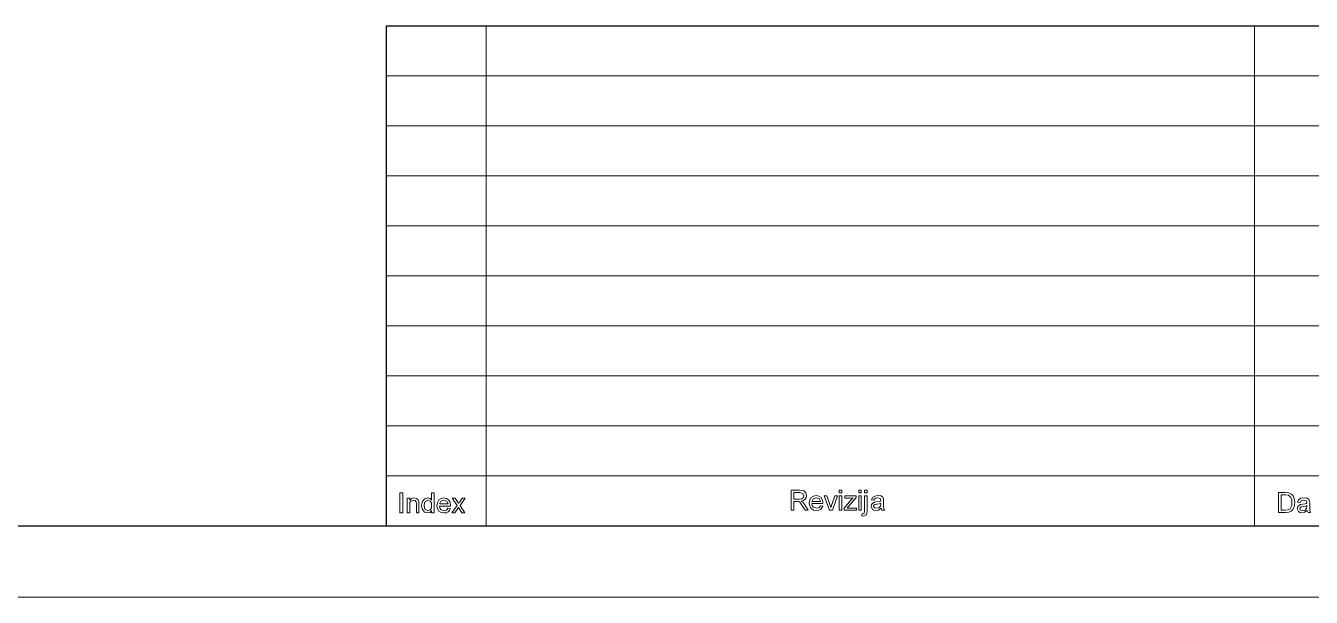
# Model space of a CAD drawing. Extents: x 0 to 297, y 0 to 420.
# Drawn here: x 117.2 to 207.2, y 0 to 40 of the extents above; entities that cross this region are included whole.
import ezdxf

# ---------------------------------------------------------------- set-up
doc = ezdxf.new("R2010")
doc.units = 0

msp = doc.modelspace()

# ---------------------------------------------------------------- linework, layer by layer
at = {"color": 7, "lineweight": 30}
for p, q in [((142.421, 40), (292, 40)), ((142.421, 40), (142.421, 5)), ((20, 5), (292, 5))]:
    msp.add_line(p, q, dxfattribs=at)
at = {"color": 7, "lineweight": 13}
for p, q in [((149.421, 40), (149.421, 5)), ((203.211, 40), (203.211, 5)), ((142.421, 36.5), (292, 36.5)), ((292, 33), (142.421, 33)), ((142.421, 29.5), (260.611, 29.5)), ((142.421, 26), (260.611, 26)), ((142.421, 22.5), (260.611, 22.5)), ((142.421, 19), (292, 19)), ((224.211, 15.5), (142.421, 15.5)), ((142.421, 12), (292, 12)), ((142.421, 8.5), (292, 8.5)), ((0, 0), (297, 0))]:
    msp.add_line(p, q, dxfattribs=at)
for points in [[(143.378, 5.919), (143.378, 7.319), (143.572, 7.319), (143.572, 5.919)], [(145.594, 5.919), (145.594, 6.065), (145.478, 5.941), (145.318, 5.899), (145.102, 5.965), (144.949, 6.15), (144.908, 6.278), (144.894, 6.423), (144.907, 6.567), (144.944, 6.696), (145.094, 6.884), (145.318, 6.949), (145.479, 6.907), (145.594, 6.797), (145.594, 7.319), (145.769, 7.319), (145.769, 5.919)], [(170.76, 6.091), (170.76, 7.491), (171.372, 7.491), (171.529, 7.481), (171.644, 7.453), (171.793, 7.321), (171.849, 7.111), (171.826, 6.975), (171.757, 6.861), (171.639, 6.778), (171.471, 6.732), (171.579, 6.662), (171.727, 6.474), (171.959, 6.091), (171.736, 6.091), (171.558, 6.384), (171.43, 6.578), (171.34, 6.671), (171.259, 6.706), (171.16, 6.713), (170.954, 6.713), (170.954, 6.091)], [(170.954, 6.868), (171.336, 6.868), (171.522, 6.895), (171.621, 6.979), (171.654, 7.106), (171.588, 7.271), (171.379, 7.335), (170.954, 7.335)], [(174.137, 7.316), (174.137, 7.491), (174.312, 7.491), (174.312, 7.316)], [(175.498, 7.316), (175.498, 7.491), (175.673, 7.491), (175.673, 7.316)], [(175.907, 7.316), (175.907, 7.491), (176.082, 7.491), (176.082, 7.316)], [(204.88, 5.931), (204.88, 7.331), (205.358, 7.331), (205.605, 7.311), (205.808, 7.211), (205.904, 7.104), (205.973, 6.971), (206.013, 6.815), (206.027, 6.638), (206.018, 6.488), (205.99, 6.356), (205.895, 6.152), (205.769, 6.025), (205.603, 5.955), (205.38, 5.931)], [(143.883, 5.919), (143.883, 6.93), (144.058, 6.93), (144.058, 6.786), (144.189, 6.909), (144.368, 6.949), (144.529, 6.916), (144.64, 6.831), (144.691, 6.704), (144.7, 6.538), (144.7, 5.919), (144.525, 5.919), (144.525, 6.527), (144.505, 6.681), (144.436, 6.763), (144.32, 6.794), (144.136, 6.725), (144.078, 6.626), (144.058, 6.464), (144.058, 5.919)], [(145.069, 6.424), (145.089, 6.262), (145.148, 6.147), (145.335, 6.055), (145.519, 6.142), (145.575, 6.253), (145.594, 6.41), (145.575, 6.582), (145.517, 6.701), (145.327, 6.794), (145.143, 6.705), (145.088, 6.59)], [(146.739, 6.23), (146.911, 6.21), (146.85, 6.079), (146.752, 5.981), (146.62, 5.92), (146.456, 5.899), (146.253, 5.933), (146.097, 6.035), (145.997, 6.198), (145.964, 6.416), (145.997, 6.641), (146.098, 6.809), (146.252, 6.914), (146.447, 6.949), (146.635, 6.915), (146.785, 6.813), (146.884, 6.649), (146.917, 6.43), (146.916, 6.385), (146.139, 6.385), (146.169, 6.244), (146.238, 6.14), (146.46, 6.055), (146.629, 6.097)], [(146.139, 6.541), (146.742, 6.541), (146.672, 6.707), (146.446, 6.794), (146.234, 6.725)], [(147.014, 5.919), (147.374, 6.425), (147.033, 6.93), (147.244, 6.93), (147.405, 6.691), (147.482, 6.577), (147.558, 6.684), (147.733, 6.93), (147.943, 6.93), (147.585, 6.426), (147.928, 5.919), (147.717, 5.919), (147.514, 6.218), (147.477, 6.274), (147.224, 5.919)], [(172.813, 6.402), (172.985, 6.382), (172.923, 6.251), (172.826, 6.153), (172.694, 6.092), (172.53, 6.071), (172.327, 6.105), (172.17, 6.207), (172.07, 6.37), (172.037, 6.588), (172.071, 6.813), (172.172, 6.981), (172.326, 7.086), (172.52, 7.121), (172.708, 7.087), (172.859, 6.985), (172.957, 6.821), (172.99, 6.602), (172.989, 6.557), (172.212, 6.557), (172.242, 6.416), (172.311, 6.312), (172.533, 6.227), (172.702, 6.269)], [(172.212, 6.713), (172.815, 6.713), (172.746, 6.879), (172.519, 6.966), (172.307, 6.897)], [(173.454, 6.091), (173.087, 7.102), (173.273, 7.102), (173.48, 6.496), (173.544, 6.292), (173.607, 6.485), (173.816, 7.102), (174.001, 7.102), (173.659, 6.091)], [(174.137, 6.091), (174.137, 7.102), (174.312, 7.102), (174.312, 6.091)], [(174.468, 6.091), (174.468, 6.237), (175.082, 6.966), (174.905, 6.946), (174.526, 6.946), (174.526, 7.102), (175.323, 7.102), (175.323, 6.986), (174.783, 6.346), (174.683, 6.227), (174.892, 6.246), (175.343, 6.246), (175.343, 6.091)], [(175.498, 6.091), (175.498, 7.102), (175.673, 7.102), (175.673, 6.091)], [(175.701, 5.701), (175.733, 5.851), (175.809, 5.838), (175.883, 5.872), (175.907, 6.045), (175.907, 7.102), (176.082, 7.102), (176.082, 6.037), (176.07, 5.879), (176.034, 5.777), (175.832, 5.682)], [(177.065, 6.227), (176.882, 6.106), (176.699, 6.071), (176.557, 6.091), (176.452, 6.152), (176.365, 6.359), (176.398, 6.494), (176.484, 6.592), (176.603, 6.648), (176.75, 6.674), (176.924, 6.701), (177.045, 6.732), (177.046, 6.774), (177, 6.912), (176.813, 6.966), (176.641, 6.927), (176.56, 6.791), (176.385, 6.81), (176.461, 6.984), (176.614, 7.085), (176.845, 7.121), (177.058, 7.09), (177.178, 7.013), (177.232, 6.895), (177.24, 6.741), (177.24, 6.524), (177.243, 6.336), (177.252, 6.226), (177.299, 6.091), (177.124, 6.091)], [(177.046, 6.577), (176.933, 6.546), (176.774, 6.52), (176.629, 6.489), (176.564, 6.44), (176.54, 6.368), (176.591, 6.267), (176.738, 6.227), (176.909, 6.268), (177.018, 6.375), (177.045, 6.522)], [(205.074, 6.086), (205.364, 6.086), (205.575, 6.113), (205.697, 6.187), (205.797, 6.367), (205.824, 6.492), (205.832, 6.641), (205.815, 6.839), (205.762, 6.985), (205.592, 7.146), (205.36, 7.175), (205.074, 7.175)], [(206.902, 6.067), (206.718, 5.946), (206.536, 5.911), (206.393, 5.932), (206.288, 5.992), (206.202, 6.199), (206.235, 6.334), (206.32, 6.432), (206.439, 6.488), (206.586, 6.514), (206.76, 6.541), (206.882, 6.572), (206.882, 6.614), (206.836, 6.752), (206.649, 6.806), (206.478, 6.767), (206.396, 6.631), (206.221, 6.65), (206.297, 6.824), (206.45, 6.926), (206.682, 6.961), (206.894, 6.931), (207.014, 6.853), (207.068, 6.735), (207.077, 6.582), (207.077, 6.364), (207.08, 6.176), (207.089, 6.066), (207.135, 5.931), (206.96, 5.931)], [(206.882, 6.417), (206.769, 6.386), (206.611, 6.36), (206.466, 6.329), (206.4, 6.28), (206.377, 6.208), (206.427, 6.107), (206.574, 6.067), (206.745, 6.108), (206.855, 6.215), (206.882, 6.363)]]:
    msp.add_lwpolyline(points, close=True, dxfattribs=at)

doc.saveas('drawing.dxf')
